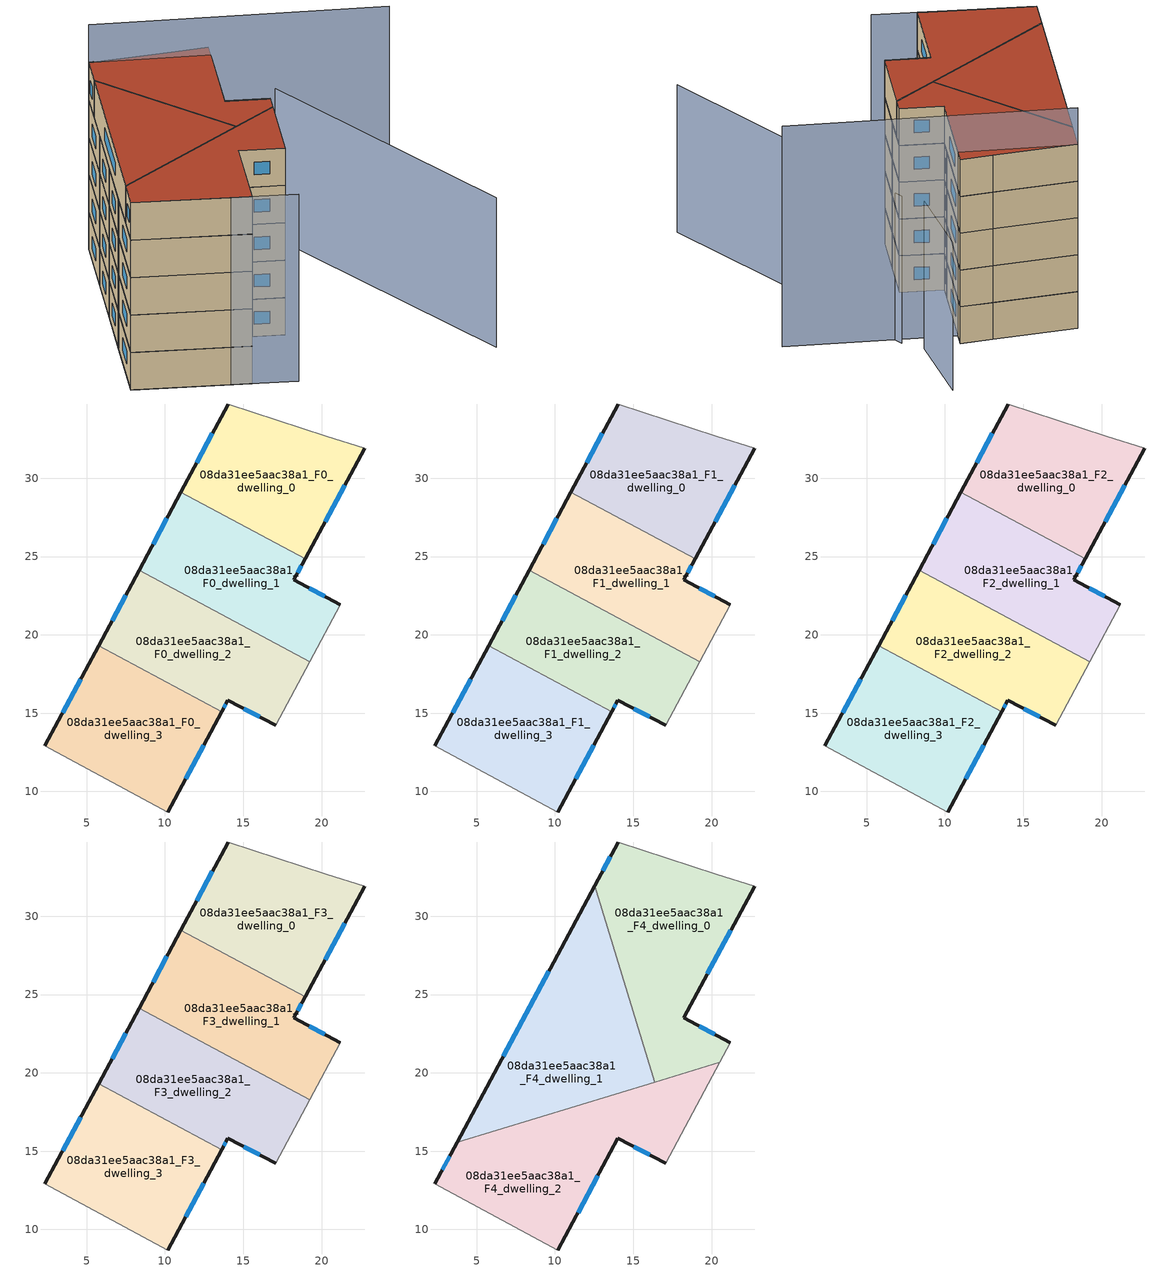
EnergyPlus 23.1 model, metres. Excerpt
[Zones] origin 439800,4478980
08da31ee5aac38a1_F0_dwelling_0
 floor ground (EU_floor_Construction): 18.95,24.86 22.75,31.93 20.31,32.69 14.04,34.74 11.02,29.11 z0
 wall outside (EU_wall_Construction): 22.75,31.93 18.95,24.86 / 11.02,29.11 14.04,34.74 z0:3
 wall to 08da31ee5aac38a1_F0_dwelling_1 (EU_wall_Construction): 18.95,24.86 11.02,29.11 z0:3
 wall adiabatic (EU_wall_Construction): 14.04,34.74 20.31,32.69 22.75,31.93 z0:3
 window (EU_Window_Construction): 21.48,29.57 20.22,27.22 / 12.03,30.99 13.03,32.86 z1:2
08da31ee5aac38a1_F0_dwelling_1
 floor ground (EU_floor_Construction): 19.24,18.29 21.19,21.93 18.22,23.51 18.95,24.86 11.02,29.11 8.35,24.13 z0
 wall outside (EU_wall_Construction): 8.35,24.13 11.02,29.11 / 18.95,24.86 18.22,23.51 21.19,21.93 z0:3
 wall adiabatic (EU_wall_Construction): 21.19,21.93 19.24,18.29 z0:3
 wall to 08da31ee5aac38a1_F0_dwelling_2 (EU_wall_Construction): 19.24,18.29 8.35,24.13 z0:3
 window (EU_Window_Construction): 9.24,25.79 10.13,27.45 / 18.71,24.41 18.47,23.96 / 19.22,22.98 20.2,22.46 z1:2
08da31ee5aac38a1_F0_dwelling_2
 floor ground (EU_floor_Construction): 17.06,14.22 19.24,18.29 8.35,24.13 5.76,19.3 13.62,15.08 14.02,15.83 z0
 wall outside (EU_wall_Construction): 5.76,19.3 8.35,24.13 / 17.06,14.22 14.02,15.83 13.62,15.08 z0:3
 wall to 08da31ee5aac38a1_F0_dwelling_3 (EU_wall_Construction): 13.62,15.08 5.76,19.3 z0:3
 wall adiabatic (EU_wall_Construction): 19.24,18.29 17.06,14.22 z0:3
 window (EU_Window_Construction): 6.63,20.91 7.48,22.51 / 16.05,14.76 15.04,15.29 / 13.89,15.58 13.76,15.33 z1:2
08da31ee5aac38a1_F0_dwelling_3
 floor ground (EU_floor_Construction): 10.19,8.69 13.62,15.08 5.76,19.3 2.33,12.9 z0
 wall outside (EU_wall_Construction): 13.62,15.08 10.19,8.69 / 2.33,12.9 5.76,19.3 z0:3
 wall adiabatic (EU_wall_Construction): 10.19,8.69 2.33,12.9 z0:3
 window (EU_Window_Construction): 12.48,12.95 11.34,10.82 / 3.48,15.04 4.61,17.16 z1:2
08da31ee5aac38a1_F1_dwelling_0
 floor to 08da31ee5aac38a1_F0_dwelling_0 (EU_floor_Construction): 18.95,24.86 22.75,31.93 20.31,32.69 14.04,34.74 11.02,29.11 z3
 wall outside (EU_wall_Construction): 22.75,31.93 18.95,24.86 / 11.02,29.11 14.04,34.74 z3:6
 wall to 08da31ee5aac38a1_F1_dwelling_1 (EU_wall_Construction): 18.95,24.86 11.02,29.11 z3:6
 wall adiabatic (EU_wall_Construction): 14.04,34.74 20.31,32.69 22.75,31.93 z3:6
 window (EU_Window_Construction): 21.48,29.57 20.22,27.22 / 12.03,30.99 13.03,32.86 z4:5
08da31ee5aac38a1_F1_dwelling_1
 floor to 08da31ee5aac38a1_F0_dwelling_1 (EU_floor_Construction): 19.24,18.29 21.19,21.93 18.22,23.51 18.95,24.86 11.02,29.11 8.35,24.13 z3
 wall outside (EU_wall_Construction): 8.35,24.13 11.02,29.11 / 18.95,24.86 18.22,23.51 21.19,21.93 z3:6
 wall adiabatic (EU_wall_Construction): 21.19,21.93 19.24,18.29 z3:6
 wall to 08da31ee5aac38a1_F1_dwelling_2 (EU_wall_Construction): 19.24,18.29 8.35,24.13 z3:6
 window (EU_Window_Construction): 9.24,25.79 10.13,27.45 / 18.71,24.41 18.47,23.96 / 19.22,22.98 20.2,22.46 z4:5
08da31ee5aac38a1_F1_dwelling_2
 floor to 08da31ee5aac38a1_F0_dwelling_2 (EU_floor_Construction): 17.06,14.22 19.24,18.29 8.35,24.13 5.76,19.3 13.62,15.08 14.02,15.83 z3
 wall outside (EU_wall_Construction): 5.76,19.3 8.35,24.13 / 17.06,14.22 14.02,15.83 13.62,15.08 z3:6
 wall to 08da31ee5aac38a1_F1_dwelling_3 (EU_wall_Construction): 13.62,15.08 5.76,19.3 z3:6
 wall adiabatic (EU_wall_Construction): 19.24,18.29 17.06,14.22 z3:6
 window (EU_Window_Construction): 6.63,20.91 7.48,22.51 / 16.05,14.76 15.04,15.29 / 13.89,15.58 13.76,15.33 z4:5
08da31ee5aac38a1_F1_dwelling_3
 floor to 08da31ee5aac38a1_F0_dwelling_3 (EU_floor_Construction): 10.19,8.69 13.62,15.08 5.76,19.3 2.33,12.9 z3
 wall outside (EU_wall_Construction): 13.62,15.08 10.19,8.69 / 2.33,12.9 5.76,19.3 z3:6
 wall adiabatic (EU_wall_Construction): 10.19,8.69 2.33,12.9 z3:6
 window (EU_Window_Construction): 12.48,12.95 11.34,10.82 / 3.48,15.04 4.61,17.16 z4:5
08da31ee5aac38a1_F2_dwelling_0
 floor to 08da31ee5aac38a1_F1_dwelling_0 (EU_floor_Construction): 18.95,24.86 22.75,31.93 20.31,32.69 14.04,34.74 11.02,29.11 z6
 wall outside (EU_wall_Construction): 22.75,31.93 18.95,24.86 / 11.02,29.11 14.04,34.74 z6:9
 wall to 08da31ee5aac38a1_F2_dwelling_1 (EU_wall_Construction): 18.95,24.86 11.02,29.11 z6:9
 wall adiabatic (EU_wall_Construction): 14.04,34.74 20.31,32.69 22.75,31.93 z6:9
 window (EU_Window_Construction): 21.48,29.57 20.22,27.22 / 12.03,30.99 13.03,32.86 z7:8
08da31ee5aac38a1_F2_dwelling_1
 floor to 08da31ee5aac38a1_F1_dwelling_1 (EU_floor_Construction): 19.24,18.29 21.19,21.93 18.22,23.51 18.95,24.86 11.02,29.11 8.35,24.13 z6
 wall outside (EU_wall_Construction): 8.35,24.13 11.02,29.11 / 18.95,24.86 18.22,23.51 21.19,21.93 z6:9
 wall adiabatic (EU_wall_Construction): 21.19,21.93 19.24,18.29 z6:9
 wall to 08da31ee5aac38a1_F2_dwelling_2 (EU_wall_Construction): 19.24,18.29 8.35,24.13 z6:9
 window (EU_Window_Construction): 9.24,25.79 10.13,27.45 / 18.71,24.41 18.47,23.96 / 19.22,22.98 20.2,22.46 z7:8
08da31ee5aac38a1_F2_dwelling_2
 floor to 08da31ee5aac38a1_F1_dwelling_2 (EU_floor_Construction): 17.06,14.22 19.24,18.29 8.35,24.13 5.76,19.3 13.62,15.08 14.02,15.83 z6
 wall outside (EU_wall_Construction): 5.76,19.3 8.35,24.13 / 17.06,14.22 14.02,15.83 13.62,15.08 z6:9
 wall to 08da31ee5aac38a1_F2_dwelling_3 (EU_wall_Construction): 13.62,15.08 5.76,19.3 z6:9
 wall adiabatic (EU_wall_Construction): 19.24,18.29 17.06,14.22 z6:9
 window (EU_Window_Construction): 6.63,20.91 7.48,22.51 / 16.05,14.76 15.04,15.29 / 13.89,15.58 13.76,15.33 z7:8
08da31ee5aac38a1_F2_dwelling_3
 floor to 08da31ee5aac38a1_F1_dwelling_3 (EU_floor_Construction): 10.19,8.69 13.62,15.08 5.76,19.3 2.33,12.9 z6
 wall outside (EU_wall_Construction): 13.62,15.08 10.19,8.69 / 2.33,12.9 5.76,19.3 z6:9
 wall adiabatic (EU_wall_Construction): 10.19,8.69 2.33,12.9 z6:9
 window (EU_Window_Construction): 12.48,12.95 11.34,10.82 / 3.48,15.04 4.61,17.16 z7:8
08da31ee5aac38a1_F3_dwelling_0
 floor to 08da31ee5aac38a1_F2_dwelling_0 (EU_floor_Construction): 18.95,24.86 22.75,31.93 20.31,32.69 14.04,34.74 11.02,29.11 z9
 wall outside (EU_wall_Construction): 22.75,31.93 18.95,24.86 / 11.02,29.11 14.04,34.74 z9:12
 wall to 08da31ee5aac38a1_F3_dwelling_1 (EU_wall_Construction): 18.95,24.86 11.02,29.11 z9:12
 wall adiabatic (EU_wall_Construction): 14.04,34.74 20.31,32.69 22.75,31.93 z9:12
 window (EU_Window_Construction): 21.48,29.57 20.22,27.22 / 12.03,30.99 13.03,32.86 z10:11
08da31ee5aac38a1_F3_dwelling_1
 floor to 08da31ee5aac38a1_F2_dwelling_1 (EU_floor_Construction): 19.24,18.29 21.19,21.93 18.22,23.51 18.95,24.86 11.02,29.11 8.35,24.13 z9
 wall outside (EU_wall_Construction): 8.35,24.13 11.02,29.11 / 18.95,24.86 18.22,23.51 21.19,21.93 z9:12
 wall adiabatic (EU_wall_Construction): 21.19,21.93 19.24,18.29 z9:12
 wall to 08da31ee5aac38a1_F3_dwelling_2 (EU_wall_Construction): 19.24,18.29 8.35,24.13 z9:12
 window (EU_Window_Construction): 9.24,25.79 10.13,27.45 / 18.71,24.41 18.47,23.96 / 19.22,22.98 20.2,22.46 z10:11
08da31ee5aac38a1_F3_dwelling_2
 floor to 08da31ee5aac38a1_F2_dwelling_2 (EU_floor_Construction): 17.06,14.22 19.24,18.29 8.35,24.13 5.76,19.3 13.62,15.08 14.02,15.83 z9
 wall outside (EU_wall_Construction): 5.76,19.3 8.35,24.13 / 17.06,14.22 14.02,15.83 13.62,15.08 z9:12
 wall to 08da31ee5aac38a1_F3_dwelling_3 (EU_wall_Construction): 13.62,15.08 5.76,19.3 z9:12
 wall adiabatic (EU_wall_Construction): 19.24,18.29 17.06,14.22 z9:12
 window (EU_Window_Construction): 6.63,20.91 7.48,22.51 / 16.05,14.76 15.04,15.29 / 13.89,15.58 13.76,15.33 z10:11
08da31ee5aac38a1_F3_dwelling_3
 floor to 08da31ee5aac38a1_F2_dwelling_3 (EU_floor_Construction): 10.19,8.69 13.62,15.08 5.76,19.3 2.33,12.9 z9
 wall outside (EU_wall_Construction): 13.62,15.08 10.19,8.69 / 2.33,12.9 5.76,19.3 z9:12
 wall adiabatic (EU_wall_Construction): 10.19,8.69 2.33,12.9 z9:12
 window (EU_Window_Construction): 12.48,12.95 11.34,10.82 / 3.48,15.04 4.61,17.16 z10:11
08da31ee5aac38a1_F4_dwelling_0
 floor to 08da31ee5aac38a1_F3_dwelling_0 (EU_floor_Construction): 18.95,24.86 22.75,31.93 20.31,32.69 14.04,34.74 12.55,31.96 13.88,27.58 z12
 floor to 08da31ee5aac38a1_F3_dwelling_1 (EU_floor_Construction): 20.52,20.67 21.19,21.93 18.22,23.51 18.95,24.86 13.88,27.58 16.21,19.91 16.86,19.56 z12
 floor to 08da31ee5aac38a1_F3_dwelling_2 (EU_floor_Construction): 16.86,19.56 16.21,19.91 16.36,19.41 z12
 wall outside (EU_wall_Construction): 12.55,31.96 14.04,34.74 / 22.75,31.93 18.22,23.51 21.19,21.93 z12:15
 wall adiabatic (EU_wall_Construction): 14.04,34.74 20.31,32.69 22.75,31.93 / 21.19,21.93 20.52,20.67 z12:15
 wall to 08da31ee5aac38a1_F4_dwelling_1 (EU_wall_Construction): 16.36,19.41 12.55,31.96 z12:15
 wall to 08da31ee5aac38a1_F4_dwelling_2 (EU_wall_Construction): 20.52,20.67 16.36,19.41 z12:15
 window (EU_Window_Construction): 13.05,32.89 13.54,33.81 / 21.24,29.11 19.74,26.32 / 19.22,22.98 20.2,22.46 z13:14
 roof outside (EU_roof_Construction): 22.75,31.93 18.22,23.51 21.19,21.93 20.52,20.67 16.36,19.41 12.55,31.96 14.04,34.74 20.31,32.69 z15
08da31ee5aac38a1_F4_dwelling_1
 floor to 08da31ee5aac38a1_F3_dwelling_1 (EU_floor_Construction): 16.21,19.91 13.88,27.58 11.02,29.11 8.35,24.13 z12
 floor to 08da31ee5aac38a1_F3_dwelling_0 (EU_floor_Construction): 13.88,27.58 12.55,31.96 11.02,29.11 z12
 floor to 08da31ee5aac38a1_F3_dwelling_2 (EU_floor_Construction): 16.36,19.41 16.21,19.91 8.35,24.13 5.76,19.3 9.46,17.31 z12
 floor to 08da31ee5aac38a1_F3_dwelling_3 (EU_floor_Construction): 9.46,17.31 5.76,19.3 3.77,15.58 z12
 wall outside (EU_wall_Construction): 3.77,15.58 12.55,31.96 z12:15
 wall to 08da31ee5aac38a1_F4_dwelling_2 (EU_wall_Construction): 16.36,19.41 3.77,15.58 z12:15
 window (EU_Window_Construction): 6.7,21.06 9.61,26.49 z13:14
 roof outside (EU_roof_Construction): 12.55,31.96 16.36,19.41 3.77,15.58 z15
08da31ee5aac38a1_F4_dwelling_2
 floor to 08da31ee5aac38a1_F3_dwelling_2 (EU_floor_Construction): 17.06,14.22 19.24,18.29 16.86,19.56 9.46,17.31 13.62,15.08 14.02,15.83 z12
 floor to 08da31ee5aac38a1_F3_dwelling_3 (EU_floor_Construction): 10.19,8.69 13.62,15.08 9.46,17.31 3.77,15.58 2.33,12.9 z12
 floor to 08da31ee5aac38a1_F3_dwelling_1 (EU_floor_Construction): 19.24,18.29 20.52,20.67 16.86,19.56 z12
 wall outside (EU_wall_Construction): 2.33,12.9 3.77,15.58 / 17.06,14.22 14.02,15.83 10.19,8.69 z12:15
 wall adiabatic (EU_wall_Construction): 10.19,8.69 2.33,12.9 / 20.52,20.67 17.06,14.22 z12:15
 window (EU_Window_Construction): 2.81,13.8 3.29,14.69 / 16.05,14.76 15.04,15.29 / 12.74,13.44 11.47,11.07 z13:14
 roof outside (EU_roof_Construction): 20.52,20.67 17.06,14.22 14.02,15.83 10.19,8.69 2.33,12.9 3.77,15.58 z15
shading: 2.33,12.9 13.2,7.07 z0:15; 28.4,3.61 26.23,29.35 / 25.41,31.08 27.95,38.31 z0:12; 33.84,24.76 14.04,34.74 z0:18
[Building]
EU S2 Campaign: North Axis=0; Terrain=City; Solar Distribution=FullExterior
[Site:Location]
Madrid: Latitude=40.5; Longitude=-3.5; Time Zone=1; Elevation=609
[SizingPeriod:WeatherFileDays]
AnnualSizingPeriod: Begin Month=1; Begin Day of Month=1; End Month=12; End Day of Month=31; Day of Week for Start Day=Monday; Use Weather File Daylight Saving Period=No; Use Weather File Rain and Snow Indicators=No
[MATERIAL]
EU_InternalMass_Material: Roughness=MediumRough; Thickness=0.1; Conductivity=1; Density=1800; Specific Heat=900; Thermal Absorptance=0.9; Solar Absorptance=0.7; Visible Absorptance=0.7
[MATERIAL:NOMASS] Roughness=MediumRough; Thermal Absorptance=0.9; Solar Absorptance=0.7; Visible Absorptance=0.7
Name | Thermal Resistance
EU_wall_NoMass | 0.459673
EU_roof_NoMass | 0.495815
EU_floor_NoMass | 0.788942
[WINDOWMATERIAL:SIMPLEGLAZINGSYSTEM]
EU_Window_SimpleGlazing: UFactor=4.26103; Solar Heat Gain Coefficient=0.85; Visible Transmittance=0.85
[CONSTRUCTION]
EU_wall_Construction: EU_wall_NoMass
EU_roof_Construction: EU_roof_NoMass
EU_floor_Construction: EU_floor_NoMass
EU_InternalMass_Construction: EU_InternalMass_Material
EU_Window_Construction: EU_Window_SimpleGlazing
[ZONE] Type=1; Multiplier=1; Ceiling Height=autocalculate; Floor Area=autocalculate; Part of Total Floor Area=Yes
Name | Volume
08da31ee5aac38a1_F0_dwelling_0; 08da31ee5aac38a1_F1_dwelling_0; 08da31ee5aac38a1_F2_dwelling_0; 08da31ee5aac38a1_F3_dwelling_0 | 194.281
08da31ee5aac38a1_F4_dwelling_0 | 259.027
08da31ee5aac38a1_F0_dwelling_1; 08da31ee5aac38a1_F1_dwelling_1; 08da31ee5aac38a1_F2_dwelling_1; 08da31ee5aac38a1_F3_dwelling_1 | 194.273
08da31ee5aac38a1_F4_dwelling_1 | 259.025
08da31ee5aac38a1_F0_dwelling_2; 08da31ee5aac38a1_F1_dwelling_2; 08da31ee5aac38a1_F2_dwelling_2; 08da31ee5aac38a1_F3_dwelling_2 | 194.271
08da31ee5aac38a1_F4_dwelling_2 | 259.044
08da31ee5aac38a1_F0_dwelling_3; 08da31ee5aac38a1_F1_dwelling_3; 08da31ee5aac38a1_F2_dwelling_3; 08da31ee5aac38a1_F3_dwelling_3 | 194.272
[INTERNALMASS] Construction=EU_InternalMass_Construction
Name | Zone or ZoneList | Surface Area
08da31ee5aac38a1_F0_dwelling_0_EU_InternalMass | 08da31ee5aac38a1_F0_dwelling_0 | 64.7605
08da31ee5aac38a1_F0_dwelling_1_EU_InternalMass | 08da31ee5aac38a1_F0_dwelling_1 | 64.7576
08da31ee5aac38a1_F0_dwelling_2_EU_InternalMass | 08da31ee5aac38a1_F0_dwelling_2 | 64.757
08da31ee5aac38a1_F0_dwelling_3_EU_InternalMass | 08da31ee5aac38a1_F0_dwelling_3 | 64.7574
08da31ee5aac38a1_F1_dwelling_0_EU_InternalMass | 08da31ee5aac38a1_F1_dwelling_0 | 64.7605
08da31ee5aac38a1_F1_dwelling_1_EU_InternalMass | 08da31ee5aac38a1_F1_dwelling_1 | 64.7576
08da31ee5aac38a1_F1_dwelling_2_EU_InternalMass | 08da31ee5aac38a1_F1_dwelling_2 | 64.757
08da31ee5aac38a1_F1_dwelling_3_EU_InternalMass | 08da31ee5aac38a1_F1_dwelling_3 | 64.7574
08da31ee5aac38a1_F2_dwelling_0_EU_InternalMass | 08da31ee5aac38a1_F2_dwelling_0 | 64.7605
08da31ee5aac38a1_F2_dwelling_1_EU_InternalMass | 08da31ee5aac38a1_F2_dwelling_1 | 64.7576
08da31ee5aac38a1_F2_dwelling_2_EU_InternalMass | 08da31ee5aac38a1_F2_dwelling_2 | 64.757
08da31ee5aac38a1_F2_dwelling_3_EU_InternalMass | 08da31ee5aac38a1_F2_dwelling_3 | 64.7574
08da31ee5aac38a1_F3_dwelling_0_EU_InternalMass | 08da31ee5aac38a1_F3_dwelling_0 | 64.7605
08da31ee5aac38a1_F3_dwelling_1_EU_InternalMass | 08da31ee5aac38a1_F3_dwelling_1 | 64.7576
08da31ee5aac38a1_F3_dwelling_2_EU_InternalMass | 08da31ee5aac38a1_F3_dwelling_2 | 64.757
08da31ee5aac38a1_F3_dwelling_3_EU_InternalMass | 08da31ee5aac38a1_F3_dwelling_3 | 64.7574
08da31ee5aac38a1_F4_dwelling_0_EU_InternalMass | 08da31ee5aac38a1_F4_dwelling_0 | 86.3422
08da31ee5aac38a1_F4_dwelling_1_EU_InternalMass | 08da31ee5aac38a1_F4_dwelling_1 | 86.3425
08da31ee5aac38a1_F4_dwelling_2_EU_InternalMass | 08da31ee5aac38a1_F4_dwelling_2 | 86.3483
[OTHEREQUIPMENT] Fuel Type=Electricity; Design Level Calculation Method=Watts/Area; Power per Zone Floor Area=1; Fraction Latent=0; Fraction Radiant=0; Fraction Lost=0; Carbon Dioxide Generation Rate=0; EndUse Subcategory=EU_Step8_InternalGains
Name | Zone or ZoneList or Space or SpaceList | Schedule
EU_Step8_InternalGain_08da31ee5aac38a1_F0_dwelling_0_f000 | 08da31ee5aac38a1_F0_dwelling_0 | EU_Step8_GainSchedule_08da31ee5aac38a1_F0_dwelling_0_f000
EU_Step8_InternalGain_08da31ee5aac38a1_F0_dwelling_1_f000 | 08da31ee5aac38a1_F0_dwelling_1 | EU_Step8_GainSchedule_08da31ee5aac38a1_F0_dwelling_1_f000
EU_Step8_InternalGain_08da31ee5aac38a1_F0_dwelling_2_f000 | 08da31ee5aac38a1_F0_dwelling_2 | EU_Step8_GainSchedule_08da31ee5aac38a1_F0_dwelling_2_f000
EU_Step8_InternalGain_08da31ee5aac38a1_F0_dwelling_3_f000 | 08da31ee5aac38a1_F0_dwelling_3 | EU_Step8_GainSchedule_08da31ee5aac38a1_F0_dwelling_3_f000
EU_Step8_InternalGain_08da31ee5aac38a1_F1_dwelling_0_f000 | 08da31ee5aac38a1_F1_dwelling_0 | EU_Step8_GainSchedule_08da31ee5aac38a1_F1_dwelling_0_f000
EU_Step8_InternalGain_08da31ee5aac38a1_F1_dwelling_1_f000 | 08da31ee5aac38a1_F1_dwelling_1 | EU_Step8_GainSchedule_08da31ee5aac38a1_F1_dwelling_1_f000
EU_Step8_InternalGain_08da31ee5aac38a1_F1_dwelling_2_f000 | 08da31ee5aac38a1_F1_dwelling_2 | EU_Step8_GainSchedule_08da31ee5aac38a1_F1_dwelling_2_f000
EU_Step8_InternalGain_08da31ee5aac38a1_F1_dwelling_3_f000 | 08da31ee5aac38a1_F1_dwelling_3 | EU_Step8_GainSchedule_08da31ee5aac38a1_F1_dwelling_3_f000
EU_Step8_InternalGain_08da31ee5aac38a1_F2_dwelling_0_f000 | 08da31ee5aac38a1_F2_dwelling_0 | EU_Step8_GainSchedule_08da31ee5aac38a1_F2_dwelling_0_f000
EU_Step8_InternalGain_08da31ee5aac38a1_F2_dwelling_1_f000 | 08da31ee5aac38a1_F2_dwelling_1 | EU_Step8_GainSchedule_08da31ee5aac38a1_F2_dwelling_1_f000
EU_Step8_InternalGain_08da31ee5aac38a1_F2_dwelling_2_f000 | 08da31ee5aac38a1_F2_dwelling_2 | EU_Step8_GainSchedule_08da31ee5aac38a1_F2_dwelling_2_f000
EU_Step8_InternalGain_08da31ee5aac38a1_F2_dwelling_3_f000 | 08da31ee5aac38a1_F2_dwelling_3 | EU_Step8_GainSchedule_08da31ee5aac38a1_F2_dwelling_3_f000
EU_Step8_InternalGain_08da31ee5aac38a1_F3_dwelling_0_f000 | 08da31ee5aac38a1_F3_dwelling_0 | EU_Step8_GainSchedule_08da31ee5aac38a1_F3_dwelling_0_f000
EU_Step8_InternalGain_08da31ee5aac38a1_F3_dwelling_1_f000 | 08da31ee5aac38a1_F3_dwelling_1 | EU_Step8_GainSchedule_08da31ee5aac38a1_F3_dwelling_1_f000
EU_Step8_InternalGain_08da31ee5aac38a1_F3_dwelling_2_f000 | 08da31ee5aac38a1_F3_dwelling_2 | EU_Step8_GainSchedule_08da31ee5aac38a1_F3_dwelling_2_f000
EU_Step8_InternalGain_08da31ee5aac38a1_F3_dwelling_3_f000 | 08da31ee5aac38a1_F3_dwelling_3 | EU_Step8_GainSchedule_08da31ee5aac38a1_F3_dwelling_3_f000
EU_Step8_InternalGain_08da31ee5aac38a1_F4_dwelling_0_f000 | 08da31ee5aac38a1_F4_dwelling_0 | EU_Step8_GainSchedule_08da31ee5aac38a1_F4_dwelling_0_f000
EU_Step8_InternalGain_08da31ee5aac38a1_F4_dwelling_1_f000 | 08da31ee5aac38a1_F4_dwelling_1 | EU_Step8_GainSchedule_08da31ee5aac38a1_F4_dwelling_1_f000
EU_Step8_InternalGain_08da31ee5aac38a1_F4_dwelling_2_f000 | 08da31ee5aac38a1_F4_dwelling_2 | EU_Step8_GainSchedule_08da31ee5aac38a1_F4_dwelling_2_f000
[ZONEVENTILATION:DESIGNFLOWRATE] Schedule=EU_AlwaysOn; Design Flow Rate Calculation Method=AirChanges/Hour; Air Changes per Hour=0.719161; Ventilation Type=Natural; Fan Pressure Rise=0; Fan Total Efficiency=1; Constant Term Coefficient=1; Temperature Term Coefficient=0; Velocity Term Coefficient=0; Velocity Squared Term Coefficient=0; Minimum Indoor Temperature=-100; Maximum Indoor Temperature=100; Delta Temperature=-100; Minimum Outdoor Temperature=-100; Maximum Outdoor Temperature=100; Maximum Wind Speed=40
Name | Zone or ZoneList or Space or SpaceList
EU_ConstantAir_08da31ee5aac38a1_F0_dwelling_0 | 08da31ee5aac38a1_F0_dwelling_0
EU_ConstantAir_08da31ee5aac38a1_F0_dwelling_1 | 08da31ee5aac38a1_F0_dwelling_1
EU_ConstantAir_08da31ee5aac38a1_F0_dwelling_2 | 08da31ee5aac38a1_F0_dwelling_2
EU_ConstantAir_08da31ee5aac38a1_F0_dwelling_3 | 08da31ee5aac38a1_F0_dwelling_3
EU_ConstantAir_08da31ee5aac38a1_F1_dwelling_0 | 08da31ee5aac38a1_F1_dwelling_0
EU_ConstantAir_08da31ee5aac38a1_F1_dwelling_1 | 08da31ee5aac38a1_F1_dwelling_1
EU_ConstantAir_08da31ee5aac38a1_F1_dwelling_2 | 08da31ee5aac38a1_F1_dwelling_2
EU_ConstantAir_08da31ee5aac38a1_F1_dwelling_3 | 08da31ee5aac38a1_F1_dwelling_3
EU_ConstantAir_08da31ee5aac38a1_F2_dwelling_0 | 08da31ee5aac38a1_F2_dwelling_0
EU_ConstantAir_08da31ee5aac38a1_F2_dwelling_1 | 08da31ee5aac38a1_F2_dwelling_1
EU_ConstantAir_08da31ee5aac38a1_F2_dwelling_2 | 08da31ee5aac38a1_F2_dwelling_2
EU_ConstantAir_08da31ee5aac38a1_F2_dwelling_3 | 08da31ee5aac38a1_F2_dwelling_3
EU_ConstantAir_08da31ee5aac38a1_F3_dwelling_0 | 08da31ee5aac38a1_F3_dwelling_0
EU_ConstantAir_08da31ee5aac38a1_F3_dwelling_1 | 08da31ee5aac38a1_F3_dwelling_1
EU_ConstantAir_08da31ee5aac38a1_F3_dwelling_2 | 08da31ee5aac38a1_F3_dwelling_2
EU_ConstantAir_08da31ee5aac38a1_F3_dwelling_3 | 08da31ee5aac38a1_F3_dwelling_3
EU_ConstantAir_08da31ee5aac38a1_F4_dwelling_0 | 08da31ee5aac38a1_F4_dwelling_0
EU_ConstantAir_08da31ee5aac38a1_F4_dwelling_1 | 08da31ee5aac38a1_F4_dwelling_1
EU_ConstantAir_08da31ee5aac38a1_F4_dwelling_2 | 08da31ee5aac38a1_F4_dwelling_2
[HVACTEMPLATE:THERMOSTAT] Constant Heating Setpoint=20; Constant Cooling Setpoint=50
EU_HeatOnly_08da31ee5aac38a1_F0_dwelling_0; EU_HeatOnly_08da31ee5aac38a1_F0_dwelling_1; EU_HeatOnly_08da31ee5aac38a1_F0_dwelling_2; EU_HeatOnly_08da31ee5aac38a1_F0_dwelling_3; EU_HeatOnly_08da31ee5aac38a1_F1_dwelling_0; EU_HeatOnly_08da31ee5aac38a1_F1_dwelling_1; EU_HeatOnly_08da31ee5aac38a1_F1_dwelling_2; EU_HeatOnly_08da31ee5aac38a1_F1_dwelling_3; EU_HeatOnly_08da31ee5aac38a1_F2_dwelling_0; EU_HeatOnly_08da31ee5aac38a1_F2_dwelling_1; EU_HeatOnly_08da31ee5aac38a1_F2_dwelling_2; EU_HeatOnly_08da31ee5aac38a1_F2_dwelling_3; EU_HeatOnly_08da31ee5aac38a1_F3_dwelling_0; EU_HeatOnly_08da31ee5aac38a1_F3_dwelling_1; EU_HeatOnly_08da31ee5aac38a1_F3_dwelling_2; EU_HeatOnly_08da31ee5aac38a1_F3_dwelling_3; EU_HeatOnly_08da31ee5aac38a1_F4_dwelling_0; EU_HeatOnly_08da31ee5aac38a1_F4_dwelling_1; EU_HeatOnly_08da31ee5aac38a1_F4_dwelling_2
[HVACTEMPLATE:ZONE:IDEALLOADSAIRSYSTEM] System Availability Schedule=EU_AlwaysOn; Maximum Heating Supply Air Temperature=50; Minimum Cooling Supply Air Temperature=13; Maximum Heating Supply Air Humidity Ratio=0.0156; Minimum Cooling Supply Air Humidity Ratio=0.0077; Heating Limit=NoLimit; Cooling Limit=NoLimit; Heating Availability Schedule=EU_AlwaysOn; Cooling Availability Schedule=EU_CoolingOff; Dehumidification Control Type=ConstantSensibleHeatRatio; Cooling Sensible Heat Ratio=0.7; Dehumidification Setpoint=60; Humidification Control Type=None; Humidification Setpoint=30; Outdoor Air Method=None; Outdoor Air Flow Rate per Person=0.00944; Outdoor Air Flow Rate per Zone Floor Area=0; Outdoor Air Flow Rate per Zone=0; Demand Controlled Ventilation Type=None; Outdoor Air Economizer Type=NoEconomizer; Heat Recovery Type=None; Sensible Heat Recovery Effectiveness=0.7; Latent Heat Recovery Effectiveness=0.65
Name | Template Thermostat
08da31ee5aac38a1_F0_dwelling_0 | EU_HeatOnly_08da31ee5aac38a1_F0_dwelling_0
08da31ee5aac38a1_F0_dwelling_1 | EU_HeatOnly_08da31ee5aac38a1_F0_dwelling_1
08da31ee5aac38a1_F0_dwelling_2 | EU_HeatOnly_08da31ee5aac38a1_F0_dwelling_2
08da31ee5aac38a1_F0_dwelling_3 | EU_HeatOnly_08da31ee5aac38a1_F0_dwelling_3
08da31ee5aac38a1_F1_dwelling_0 | EU_HeatOnly_08da31ee5aac38a1_F1_dwelling_0
08da31ee5aac38a1_F1_dwelling_1 | EU_HeatOnly_08da31ee5aac38a1_F1_dwelling_1
08da31ee5aac38a1_F1_dwelling_2 | EU_HeatOnly_08da31ee5aac38a1_F1_dwelling_2
08da31ee5aac38a1_F1_dwelling_3 | EU_HeatOnly_08da31ee5aac38a1_F1_dwelling_3
08da31ee5aac38a1_F2_dwelling_0 | EU_HeatOnly_08da31ee5aac38a1_F2_dwelling_0
08da31ee5aac38a1_F2_dwelling_1 | EU_HeatOnly_08da31ee5aac38a1_F2_dwelling_1
08da31ee5aac38a1_F2_dwelling_2 | EU_HeatOnly_08da31ee5aac38a1_F2_dwelling_2
08da31ee5aac38a1_F2_dwelling_3 | EU_HeatOnly_08da31ee5aac38a1_F2_dwelling_3
08da31ee5aac38a1_F3_dwelling_0 | EU_HeatOnly_08da31ee5aac38a1_F3_dwelling_0
08da31ee5aac38a1_F3_dwelling_1 | EU_HeatOnly_08da31ee5aac38a1_F3_dwelling_1
08da31ee5aac38a1_F3_dwelling_2 | EU_HeatOnly_08da31ee5aac38a1_F3_dwelling_2
08da31ee5aac38a1_F3_dwelling_3 | EU_HeatOnly_08da31ee5aac38a1_F3_dwelling_3
08da31ee5aac38a1_F4_dwelling_0 | EU_HeatOnly_08da31ee5aac38a1_F4_dwelling_0
08da31ee5aac38a1_F4_dwelling_1 | EU_HeatOnly_08da31ee5aac38a1_F4_dwelling_1
08da31ee5aac38a1_F4_dwelling_2 | EU_HeatOnly_08da31ee5aac38a1_F4_dwelling_2
[SIZING:ZONE] Zone Cooling Design Supply Air Temperature Input Method=SupplyAirTemperature; Zone Cooling Design Supply Air Temperature=13; Zone Heating Design Supply Air Temperature Input Method=SupplyAirTemperature; Zone Heating Design Supply Air Temperature=50; Zone Cooling Design Supply Air Humidity Ratio=0.008; Zone Heating Design Supply Air Humidity Ratio=0.008; Cooling Design Air Flow Method=DesignDay; Cooling Design Air Flow Rate=0; Cooling Minimum Air Flow per Zone Floor Area=0.000762; Cooling Minimum Air Flow=0; Cooling Minimum Air Flow Fraction=0.2; Heating Design Air Flow Method=DesignDay; Heating Design Air Flow Rate=0; Heating Maximum Air Flow per Zone Floor Area=0.002032; Heating Maximum Air Flow=0.141576; Heating Maximum Air Flow Fraction=0.3; Account for Dedicated Outdoor Air System=No; Dedicated Outdoor Air System Control Strategy=NeutralSupplyAir; Dedicated Outdoor Air Low Setpoint Temperature for Design=autosize; Dedicated Outdoor Air High Setpoint Temperature for Design=autosize; Zone Load Sizing Method=Sensible Load Only No Latent Load; Zone Latent Cooling Design Supply Air Humidity Ratio Input Method=HumidityRatioDifference; Zone Cooling Design Supply Air Humidity Ratio Difference=0.005; Zone Latent Heating Design Supply Air Humidity Ratio Input Method=HumidityRatioDifference; Zone Humidification Design Supply Air Humidity Ratio Difference=0.005
08da31ee5aac38a1_F0_dwelling_0; 08da31ee5aac38a1_F0_dwelling_1; 08da31ee5aac38a1_F0_dwelling_2; 08da31ee5aac38a1_F0_dwelling_3; 08da31ee5aac38a1_F1_dwelling_0; 08da31ee5aac38a1_F1_dwelling_1; 08da31ee5aac38a1_F1_dwelling_2; 08da31ee5aac38a1_F1_dwelling_3; 08da31ee5aac38a1_F2_dwelling_0; 08da31ee5aac38a1_F2_dwelling_1; 08da31ee5aac38a1_F2_dwelling_2; 08da31ee5aac38a1_F2_dwelling_3; 08da31ee5aac38a1_F3_dwelling_0; 08da31ee5aac38a1_F3_dwelling_1; 08da31ee5aac38a1_F3_dwelling_2; 08da31ee5aac38a1_F3_dwelling_3; 08da31ee5aac38a1_F4_dwelling_0; 08da31ee5aac38a1_F4_dwelling_1; 08da31ee5aac38a1_F4_dwelling_2
[SCHEDULE:CONSTANT]
Name | Hourly Value
EU_AlwaysOn | 1
EU_CoolingOff | 0
[SCHEDULE:FILE] Column Number=1; Rows to Skip at Top=0; Number of Hours of Data=8760; Column Separator=Comma; Interpolate to Timestep=No; Minutes per Item=60; Adjust Schedule for Daylight Savings=Yes
Name | File
EU_Step8_GainSchedule_08da31ee5aac38a1_F0_dwelling_0_f000 | ../../schedules/08da31ee5aac38a1/08da31ee5aac38a1_F0_dwelling_0_f000_gain.csv
EU_Step8_GainSchedule_08da31ee5aac38a1_F0_dwelling_1_f000 | ../../schedules/08da31ee5aac38a1/08da31ee5aac38a1_F0_dwelling_1_f000_gain.csv
EU_Step8_GainSchedule_08da31ee5aac38a1_F0_dwelling_2_f000 | ../../schedules/08da31ee5aac38a1/08da31ee5aac38a1_F0_dwelling_2_f000_gain.csv
EU_Step8_GainSchedule_08da31ee5aac38a1_F0_dwelling_3_f000 | ../../schedules/08da31ee5aac38a1/08da31ee5aac38a1_F0_dwelling_3_f000_gain.csv
EU_Step8_GainSchedule_08da31ee5aac38a1_F1_dwelling_0_f000 | ../../schedules/08da31ee5aac38a1/08da31ee5aac38a1_F1_dwelling_0_f000_gain.csv
EU_Step8_GainSchedule_08da31ee5aac38a1_F1_dwelling_1_f000 | ../../schedules/08da31ee5aac38a1/08da31ee5aac38a1_F1_dwelling_1_f000_gain.csv
EU_Step8_GainSchedule_08da31ee5aac38a1_F1_dwelling_2_f000 | ../../schedules/08da31ee5aac38a1/08da31ee5aac38a1_F1_dwelling_2_f000_gain.csv
EU_Step8_GainSchedule_08da31ee5aac38a1_F1_dwelling_3_f000 | ../../schedules/08da31ee5aac38a1/08da31ee5aac38a1_F1_dwelling_3_f000_gain.csv
EU_Step8_GainSchedule_08da31ee5aac38a1_F2_dwelling_0_f000 | ../../schedules/08da31ee5aac38a1/08da31ee5aac38a1_F2_dwelling_0_f000_gain.csv
EU_Step8_GainSchedule_08da31ee5aac38a1_F2_dwelling_1_f000 | ../../schedules/08da31ee5aac38a1/08da31ee5aac38a1_F2_dwelling_1_f000_gain.csv
EU_Step8_GainSchedule_08da31ee5aac38a1_F2_dwelling_2_f000 | ../../schedules/08da31ee5aac38a1/08da31ee5aac38a1_F2_dwelling_2_f000_gain.csv
EU_Step8_GainSchedule_08da31ee5aac38a1_F2_dwelling_3_f000 | ../../schedules/08da31ee5aac38a1/08da31ee5aac38a1_F2_dwelling_3_f000_gain.csv
EU_Step8_GainSchedule_08da31ee5aac38a1_F3_dwelling_0_f000 | ../../schedules/08da31ee5aac38a1/08da31ee5aac38a1_F3_dwelling_0_f000_gain.csv
EU_Step8_GainSchedule_08da31ee5aac38a1_F3_dwelling_1_f000 | ../../schedules/08da31ee5aac38a1/08da31ee5aac38a1_F3_dwelling_1_f000_gain.csv
EU_Step8_GainSchedule_08da31ee5aac38a1_F3_dwelling_2_f000 | ../../schedules/08da31ee5aac38a1/08da31ee5aac38a1_F3_dwelling_2_f000_gain.csv
EU_Step8_GainSchedule_08da31ee5aac38a1_F3_dwelling_3_f000 | ../../schedules/08da31ee5aac38a1/08da31ee5aac38a1_F3_dwelling_3_f000_gain.csv
EU_Step8_GainSchedule_08da31ee5aac38a1_F4_dwelling_0_f000 | ../../schedules/08da31ee5aac38a1/08da31ee5aac38a1_F4_dwelling_0_f000_gain.csv
EU_Step8_GainSchedule_08da31ee5aac38a1_F4_dwelling_1_f000 | ../../schedules/08da31ee5aac38a1/08da31ee5aac38a1_F4_dwelling_1_f000_gain.csv
EU_Step8_GainSchedule_08da31ee5aac38a1_F4_dwelling_2_f000 | ../../schedules/08da31ee5aac38a1/08da31ee5aac38a1_F4_dwelling_2_f000_gain.csv
